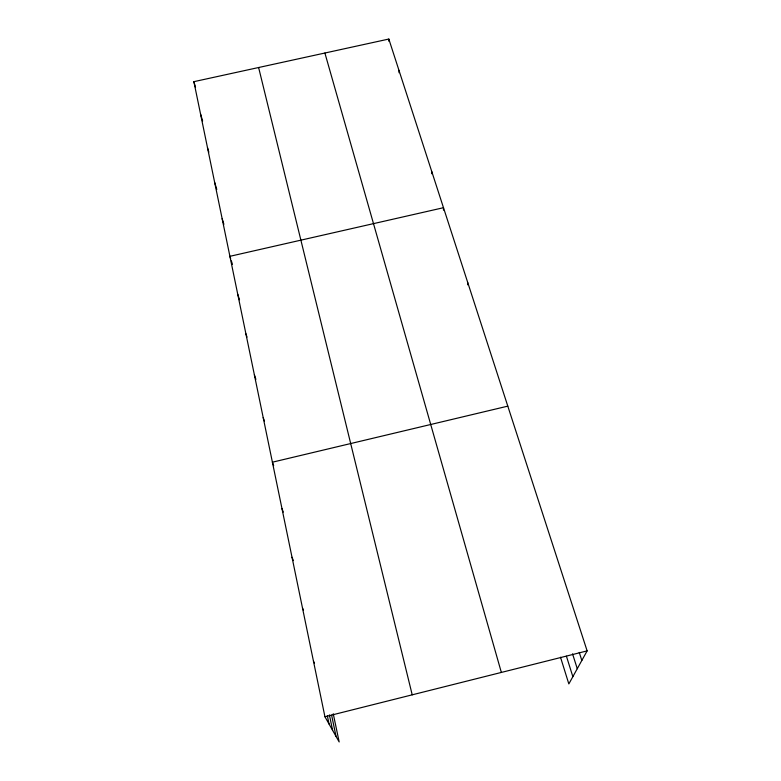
<?xml version="1.0" encoding="UTF-8"?>
<svg xmlns="http://www.w3.org/2000/svg" width="781" height="781" viewBox="0 0 781 781"><rect width="100%" height="100%" fill="white"/><g stroke="black" fill="none" stroke-linecap="round" stroke-linejoin="round"><path stroke-width="1.17" d="M443.471 210.148L443.481 207.707L229.917 256.314L230.639 258.609M467.585 284.811L467.692 282.4M333.253 713.766L339.169 741.95L324.935 716.753L193.873 81.673L388.821 39.05L587.127 650.885L568.841 683.931L560.504 657.221M324.935 716.753L587.127 650.885M507.796 406.14L272.403 462.196L273.653 465.613M313.454 661.136L314.44 663.157M302.501 608.028L303.438 610.176M292.026 557.273L293.383 560.612M282 508.704L283.298 512.102M263.197 417.601L264.398 421.018M254.372 374.831L255.904 379.351M245.898 333.751L247.001 337.109M579.248 652.399L581.835 660.443M237.746 294.271L239.523 299.787M572.551 653.834L577.266 668.702M231.361 260.903L232.455 264.339M566.42 656.196L572.854 676.668M222.146 218.68L223.893 224.303M214.677 182.481L216.796 189.441M207.482 147.629L208.839 152.149M200.561 114.046L202.621 120.996M193.873 81.673L195.523 87.296M324.896 53.03L501.353 672.431M258.618 67.517L412.212 694.826M331.603 715.191L336.045 736.415M329.397 714.908L332.618 730.342M327.356 715.865L329.055 724.046M388.821 39.05L388.958 41.393M398.964 70.339L399.071 72.76M431.717 171.4L431.737 173.772"/></g></svg>
